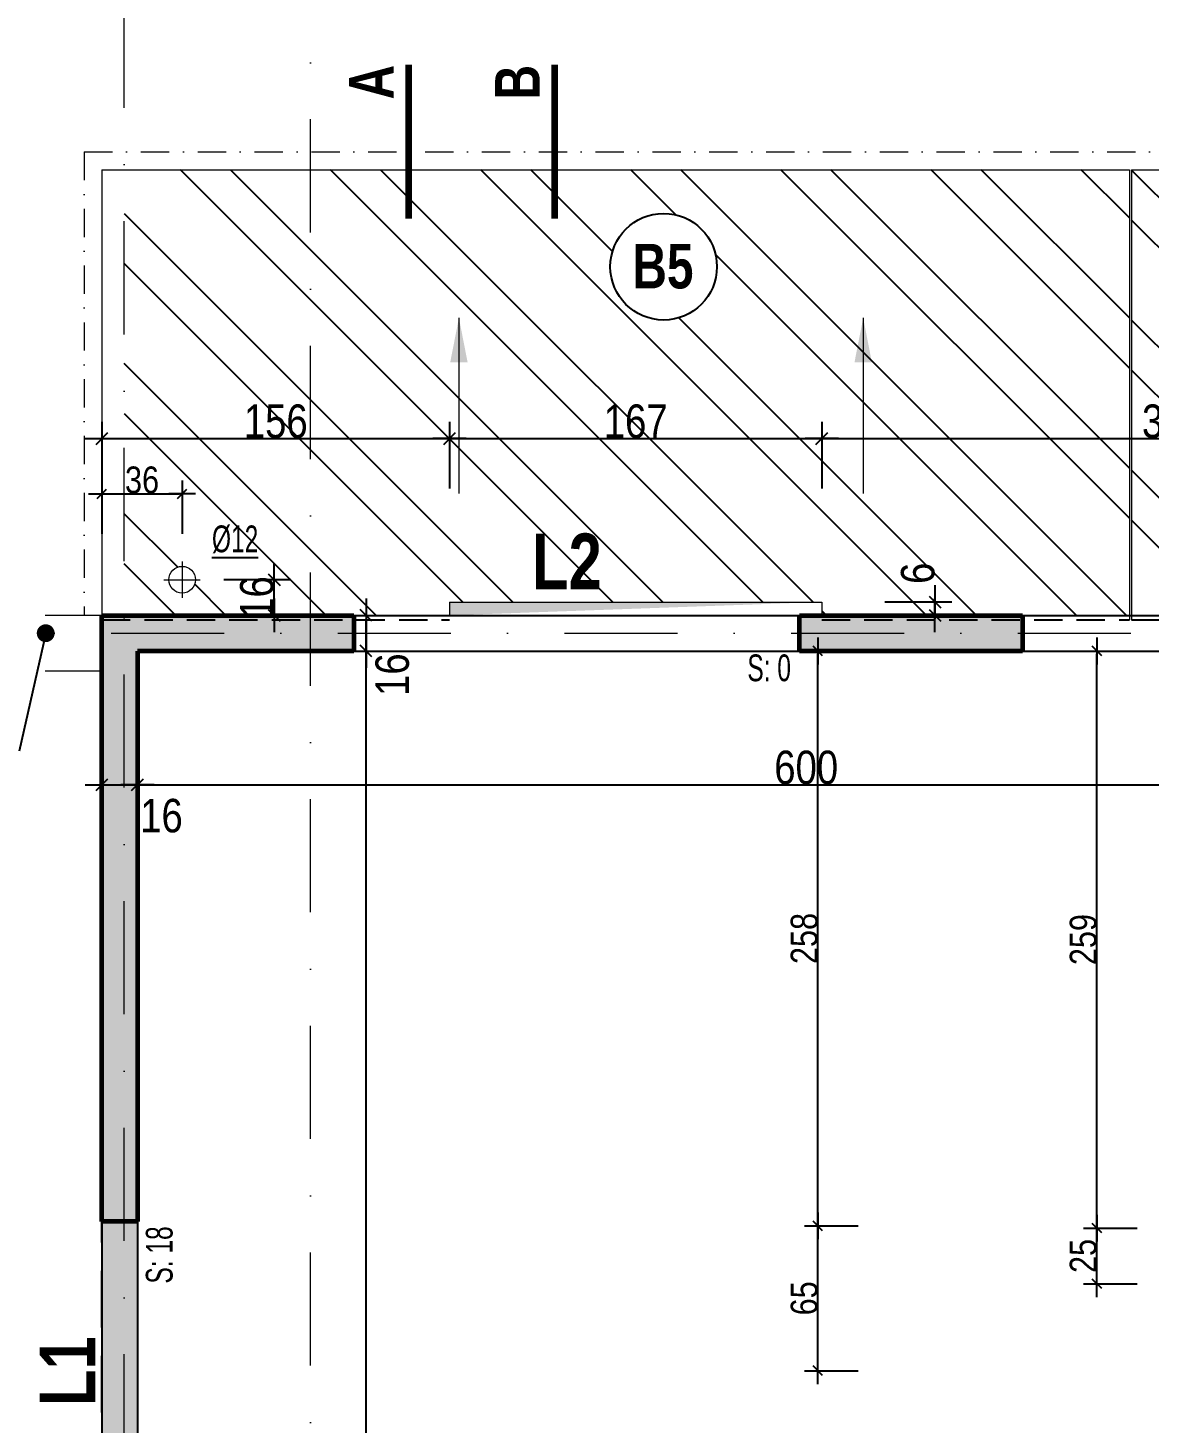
# Model space of a CAD drawing. Header units: millimetres. Extents: x 0 to 26881, y -27198 to -22998.
# Drawn here: x 19891 to 20394, y -24159 to -23533 of the extents above; entities that cross this region are included whole.
import ezdxf
from ezdxf.enums import TextEntityAlignment as Align

# ---------------------------------------------------------------- set-up
doc = ezdxf.new("R2010")
doc.units = ezdxf.units.MM
doc.linetypes.add('CACHEX2', pattern=[19.05, 12.7, -6.35])
doc.linetypes.add('TIRETPTX2', pattern=[50.8, 25.4, -12.7, 0, -12.7])
for name, color, linetype in [('01_cote_gen', 4, 'Continuous'), ('01_linteaux', 2, 'Continuous'), ('01_murs_sup', 2, 'CACHEX2'), ('01_poch_murs', 253, 'Continuous'), ('01_resv', 32, 'Continuous'), ('01_texte', 230, 'Continuous'), ('AA_COTES', 2, 'Continuous')]:
    doc.layers.add(name, color=color, linetype=linetype)
doc.layers.add('01_murs_coup', color=5, linetype='Continuous', lineweight=60)
doc.layers.add('01_tram_axes', color=2, linetype='TIRETPTX2', lineweight=9)
doc.styles.add('ARIAL NA', font='ARIALN.TTF')
doc.styles.add('impact', font='impact.ttf')
doc.styles.add('STYLE2', font='ARIALN.TTF')
doc.dimstyles.new('JB50', dxfattribs={"dimscale": 0.1, "dimtxt": 150, "dimasz": 15, "dimexe": 0.1, "dimexo": 0.1, "dimgap": 0.09, "dimtad": 1, "dimdec": 1, "dimdsep": 46, "dimtxsty": 'STYLE2', "dimblk1": 'BOND_G', "dimblk2": 'BOND_D', "dimsah": 1, "dimcen": 1.5, "dimdle": 0.01, "dimse1": 1, "dimse2": 1, "dimclrd": 4, "dimclre": 2, "dimclrt": 6, "dimazin": 2, "dimtfac": 2.333333, "dimtdec": 1, "dimtix": 1, "dimtmove": 2, "dimatfit": 3, "dimldrblk": 'BOND_G', "dimfxl": 1, "dimtolj": 1, "dimtzin": 0, "dimarcsym": 0})
doc.dimstyles.new('JB50res', dxfattribs={"dimscale": 0.1, "dimtxt": 120, "dimasz": 12, "dimexe": 0.1, "dimexo": 0.1, "dimgap": 0.09, "dimtad": 1, "dimdec": 1, "dimdsep": 46, "dimtxsty": 'STYLE2', "dimblk1": 'BOND_G', "dimblk2": 'BOND_D', "dimsah": 1, "dimcen": 1.5, "dimdle": 0.01, "dimse1": 1, "dimse2": 1, "dimclrd": 4, "dimclre": 2, "dimclrt": 6, "dimazin": 2, "dimtfac": 2.333333, "dimtdec": 1, "dimtix": 1, "dimtmove": 2, "dimatfit": 3, "dimldrblk": 'BOND_G', "dimfxl": 1, "dimtolj": 1, "dimtzin": 0, "dimarcsym": 0})

# ---------------------------------------------------------------- blocks, each defined once
blk = doc.blocks.new('BOND_G')
at = {"layer": 'AA_COTES', "color": 0}
for p, q in [((0, -5), (0, 15)), ((5, 0), (-5, 0)), ((1.77, 1.77), (-1.77, -1.77))]:
    blk.add_line(p, q, dxfattribs=at)
blk = doc.blocks.new('BOND_D')
at = {"layer": 'AA_COTES', "color": 0}
for p, q in [((0, 5), (0, -15)), ((5, 0), (-5, 0)), ((-1.77, -1.77), (1.77, 1.77))]:
    blk.add_line(p, q, dxfattribs=at)
blk = doc.blocks.new('*D2563')
at = {"layer": '01_cote_gen', "color": 4, "lineweight": -2, "transparency": 16777216}
blk.add_line((19925.42, -23741.83), (19959.02, -23741.83), dxfattribs=at)
at = {"layer": 'Defpoints', "color": 0, "transparency": 16777216}
for p in [(19960.22, -23741.83), (19924.22, -23752.05), (19960.22, -23772.26)]:
    blk.add_point(p, dxfattribs=at)
at = {"layer": '01_cote_gen', "color": 4, "lineweight": -2, "transparency": 16777216, "xscale": 1.2, "yscale": 1.2, "zscale": 1.2, "rotation": 180}
blk.add_blockref('BOND_G', (19924.22, -23741.83), dxfattribs=at)
at = {"layer": '01_cote_gen', "color": 4, "lineweight": -2, "transparency": 16777216, "xscale": 1.2, "yscale": 1.2, "zscale": 1.2}
blk.add_blockref('BOND_D', (19960.22, -23741.83), dxfattribs=at)
at = {"layer": '01_cote_gen', "color": 6, "lineweight": 0, "transparency": 16777216, "insert": (19942.22, -23735.69), "char_height": 12, "attachment_point": 5, "style": 'STYLE2'}
blk.add_mtext('\\A1;36', dxfattribs=at)
blk = doc.blocks.new('*D2595')
at = {"layer": '01_cote_gen', "color": 4, "lineweight": -2, "ltscale": 2, "transparency": 16777216}
blk.add_line((19925.72, -23474.29), (20035.72, -23474.29), dxfattribs=at)
at = {"layer": 'Defpoints', "color": 0, "ltscale": 2, "transparency": 16777216}
for p in [(20037.22, -23474.29), (19924.22, -23826.5), (20037.22, -23834.5)]:
    blk.add_point(p, dxfattribs=at)
at = {"layer": '01_cote_gen', "color": 4, "lineweight": -2, "ltscale": 2, "transparency": 16777216, "xscale": 1.5, "yscale": 1.5, "zscale": 1.5, "rotation": 180}
blk.add_blockref('BOND_G', (19924.22, -23474.29), dxfattribs=at)
at = {"layer": '01_cote_gen', "color": 4, "lineweight": -2, "ltscale": 2, "transparency": 16777216, "xscale": 1.5, "yscale": 1.5, "zscale": 1.5}
blk.add_blockref('BOND_D', (20037.22, -23474.29), dxfattribs=at)
at = {"layer": '01_cote_gen', "color": 6, "lineweight": 0, "ltscale": 2, "transparency": 16777216, "insert": (19980.72, -23466.62), "char_height": 15, "attachment_point": 5, "style": 'STYLE2'}
blk.add_mtext('\\A1;113', dxfattribs=at)
blk = doc.blocks.new('*D2597')
at = {"layer": '01_cote_gen', "color": 4, "lineweight": -2, "ltscale": 2, "transparency": 16777216}
blk.add_line((20038.72, -23474.29), (20235.72, -23474.29), dxfattribs=at)
at = {"layer": 'Defpoints', "color": 0, "ltscale": 2, "transparency": 16777216}
for p in [(20237.22, -23474.29), (20037.22, -23834.5), (20237.22, -23834.5)]:
    blk.add_point(p, dxfattribs=at)
at = {"layer": '01_cote_gen', "color": 4, "lineweight": -2, "ltscale": 2, "transparency": 16777216, "xscale": 1.5, "yscale": 1.5, "zscale": 1.5, "rotation": 180}
blk.add_blockref('BOND_G', (20037.22, -23474.29), dxfattribs=at)
at = {"layer": '01_cote_gen', "color": 4, "lineweight": -2, "ltscale": 2, "transparency": 16777216, "xscale": 1.5, "yscale": 1.5, "zscale": 1.5}
blk.add_blockref('BOND_D', (20237.22, -23474.29), dxfattribs=at)
at = {"layer": '01_cote_gen', "color": 6, "lineweight": 0, "ltscale": 2, "transparency": 16777216, "insert": (20137.22, -23466.62), "char_height": 15, "attachment_point": 5, "style": 'STYLE2'}
blk.add_mtext('\\A1;200', dxfattribs=at)
blk = doc.blocks.new('*D2598')
at = {"layer": '01_cote_gen', "color": 4, "lineweight": -2, "ltscale": 2, "transparency": 16777216}
blk.add_line((20238.72, -23474.29), (20335.72, -23474.29), dxfattribs=at)
at = {"layer": 'Defpoints', "color": 0, "ltscale": 2, "transparency": 16777216}
for p in [(20337.22, -23474.29), (20237.22, -23834.5), (20337.22, -23834.5)]:
    blk.add_point(p, dxfattribs=at)
at = {"layer": '01_cote_gen', "color": 4, "lineweight": -2, "ltscale": 2, "transparency": 16777216, "xscale": 1.5, "yscale": 1.5, "zscale": 1.5, "rotation": 180}
blk.add_blockref('BOND_G', (20237.22, -23474.29), dxfattribs=at)
at = {"layer": '01_cote_gen', "color": 4, "lineweight": -2, "ltscale": 2, "transparency": 16777216, "xscale": 1.5, "yscale": 1.5, "zscale": 1.5}
blk.add_blockref('BOND_D', (20337.22, -23474.29), dxfattribs=at)
at = {"layer": '01_cote_gen', "color": 6, "lineweight": 0, "ltscale": 2, "transparency": 16777216, "insert": (20287.22, -23466.62), "char_height": 15, "attachment_point": 5, "style": 'STYLE2'}
blk.add_mtext('\\A1;100', dxfattribs=at)
blk = doc.blocks.new('*D2599')
at = {"layer": '01_cote_gen', "color": 4, "lineweight": -2, "ltscale": 2, "transparency": 16777216}
blk.add_line((20338.72, -23474.29), (20435.72, -23474.29), dxfattribs=at)
at = {"layer": 'Defpoints', "color": 0, "ltscale": 2, "transparency": 16777216}
for p in [(20437.22, -23474.29), (20337.22, -23834.5), (20437.22, -23834.5)]:
    blk.add_point(p, dxfattribs=at)
at = {"layer": '01_cote_gen', "color": 4, "lineweight": -2, "ltscale": 2, "transparency": 16777216, "xscale": 1.5, "yscale": 1.5, "zscale": 1.5, "rotation": 180}
blk.add_blockref('BOND_G', (20337.22, -23474.29), dxfattribs=at)
at = {"layer": '01_cote_gen', "color": 4, "lineweight": -2, "ltscale": 2, "transparency": 16777216, "xscale": 1.5, "yscale": 1.5, "zscale": 1.5}
blk.add_blockref('BOND_D', (20437.22, -23474.29), dxfattribs=at)
at = {"layer": '01_cote_gen', "color": 6, "lineweight": 0, "ltscale": 2, "transparency": 16777216, "insert": (20387.22, -23466.62), "char_height": 15, "attachment_point": 5, "style": 'STYLE2'}
blk.add_mtext('\\A1;100', dxfattribs=at)
blk = doc.blocks.new('*D2674')
at = {"layer": '01_cote_gen', "color": 4, "lineweight": -2, "ltscale": 0.1, "transparency": 16777216}
blk.add_line((20298.01, -23791.91), (20298.01, -23794.91), dxfattribs=at)
at = {"layer": 'Defpoints', "color": 0, "ltscale": 0.1, "transparency": 16777216}
for p in [(20247.22, -23790.41), (20254, -23796.41), (20298.01, -23796.41)]:
    blk.add_point(p, dxfattribs=at)
at = {"layer": '01_cote_gen', "color": 4, "lineweight": -2, "ltscale": 0.1, "transparency": 16777216, "xscale": 1.5, "yscale": 1.5, "zscale": 1.5}
for name, p, rotation in [('BOND_G', (20298.01, -23790.41), 90), ('BOND_D', (20298.01, -23796.41), 270)]:
    blk.add_blockref(name, p, dxfattribs=dict(at, rotation=rotation))
at = {"layer": '01_cote_gen', "color": 6, "ltscale": 0.1, "transparency": 16777216, "insert": (20290.35, -23777.53), "char_height": 15, "attachment_point": 5, "rotation": 90, "style": 'STYLE2'}
blk.add_mtext('\\A1;6', dxfattribs=at)
blk = doc.blocks.new('*D3386')
at = {"layer": '01_cote_gen', "color": 4, "lineweight": -2, "ltscale": 0.1, "transparency": 16777216}
blk.add_line((19925.72, -23717.04), (20078.72, -23717.04), dxfattribs=at)
at = {"layer": 'Defpoints', "color": 0, "ltscale": 0.1, "transparency": 16777216}
for p in [(20080.22, -23717.04), (19924.22, -23728.63), (20080.22, -23790.41)]:
    blk.add_point(p, dxfattribs=at)
at = {"layer": '01_cote_gen', "color": 4, "lineweight": -2, "ltscale": 0.1, "transparency": 16777216, "xscale": 1.5, "yscale": 1.5, "zscale": 1.5, "rotation": 180}
blk.add_blockref('BOND_G', (19924.22, -23717.04), dxfattribs=at)
at = {"layer": '01_cote_gen', "color": 4, "lineweight": -2, "ltscale": 0.1, "transparency": 16777216, "xscale": 1.5, "yscale": 1.5, "zscale": 1.5}
blk.add_blockref('BOND_D', (20080.22, -23717.04), dxfattribs=at)
at = {"layer": '01_cote_gen', "color": 6, "ltscale": 0.1, "transparency": 16777216, "insert": (20002.22, -23709.37), "char_height": 15, "attachment_point": 5, "style": 'STYLE2'}
blk.add_mtext('\\A1;156', dxfattribs=at)
blk = doc.blocks.new('*D3387')
at = {"layer": '01_cote_gen', "color": 4, "lineweight": -2, "ltscale": 0.1, "transparency": 16777216}
blk.add_line((20081.72, -23717.04), (20245.72, -23717.04), dxfattribs=at)
at = {"layer": 'Defpoints', "color": 0, "ltscale": 0.1, "transparency": 16777216}
for p in [(20247.22, -23717.04), (20080.22, -23790.41), (20247.22, -23790.41)]:
    blk.add_point(p, dxfattribs=at)
at = {"layer": '01_cote_gen', "color": 4, "lineweight": -2, "ltscale": 0.1, "transparency": 16777216, "xscale": 1.5, "yscale": 1.5, "zscale": 1.5, "rotation": 180}
blk.add_blockref('BOND_G', (20080.22, -23717.04), dxfattribs=at)
at = {"layer": '01_cote_gen', "color": 4, "lineweight": -2, "ltscale": 0.1, "transparency": 16777216, "xscale": 1.5, "yscale": 1.5, "zscale": 1.5}
blk.add_blockref('BOND_D', (20247.22, -23717.04), dxfattribs=at)
at = {"layer": '01_cote_gen', "color": 6, "ltscale": 0.1, "transparency": 16777216, "insert": (20163.72, -23709.37), "char_height": 15, "attachment_point": 5, "style": 'STYLE2'}
blk.add_mtext('\\A1;167', dxfattribs=at)
blk = doc.blocks.new('*D3388')
at = {"layer": '01_cote_gen', "color": 4, "lineweight": -2, "ltscale": 0.1, "transparency": 16777216}
blk.add_line((20248.72, -23717.04), (20561.72, -23717.04), dxfattribs=at)
at = {"layer": 'Defpoints', "color": 0, "ltscale": 0.1, "transparency": 16777216}
for p in [(20563.22, -23717.04), (20247.22, -23790.41), (20563.22, -23790.41)]:
    blk.add_point(p, dxfattribs=at)
at = {"layer": '01_cote_gen', "color": 4, "lineweight": -2, "ltscale": 0.1, "transparency": 16777216, "xscale": 1.5, "yscale": 1.5, "zscale": 1.5, "rotation": 180}
blk.add_blockref('BOND_G', (20247.22, -23717.04), dxfattribs=at)
at = {"layer": '01_cote_gen', "color": 4, "lineweight": -2, "ltscale": 0.1, "transparency": 16777216, "xscale": 1.5, "yscale": 1.5, "zscale": 1.5}
blk.add_blockref('BOND_D', (20563.22, -23717.04), dxfattribs=at)
at = {"layer": '01_cote_gen', "color": 6, "ltscale": 0.1, "transparency": 16777216, "insert": (20405.22, -23709.37), "char_height": 15, "attachment_point": 5, "style": 'STYLE2'}
blk.add_mtext('\\A1;316', dxfattribs=at)
blk = doc.blocks.new('*D3404')
at = {"layer": '01_cote_gen', "color": 4, "lineweight": -2, "ltscale": 0.1, "transparency": 16777216}
blk.add_line((19925.72, -23872.41), (19938.72, -23872.41), dxfattribs=at)
at = {"layer": 'Defpoints', "color": 0, "ltscale": 0.1, "transparency": 16777216}
for p in [(19924.22, -23874.97), (19940.22, -23872.41), (19940.22, -23874.97)]:
    blk.add_point(p, dxfattribs=at)
at = {"layer": '01_cote_gen', "color": 4, "lineweight": -2, "ltscale": 0.1, "transparency": 16777216, "xscale": 1.5, "yscale": 1.5, "zscale": 1.5, "rotation": 180}
blk.add_blockref('BOND_G', (19924.22, -23872.41), dxfattribs=at)
at = {"layer": '01_cote_gen', "color": 4, "lineweight": -2, "ltscale": 0.1, "transparency": 16777216, "xscale": 1.5, "yscale": 1.5, "zscale": 1.5}
blk.add_blockref('BOND_D', (19940.22, -23872.41), dxfattribs=at)
at = {"layer": '01_cote_gen', "color": 6, "ltscale": 0.1, "transparency": 16777216, "insert": (19950.94, -23886.39), "char_height": 15, "attachment_point": 5, "style": 'STYLE2'}
blk.add_mtext('\\A1;16', dxfattribs=at)
blk = doc.blocks.new('*D3405')
at = {"layer": '01_cote_gen', "color": 4, "lineweight": -2, "ltscale": 0.1, "transparency": 16777216}
blk.add_line((19941.72, -23872.41), (20538.72, -23872.41), dxfattribs=at)
at = {"layer": 'Defpoints', "color": 0, "ltscale": 0.1, "transparency": 16777216}
for p in [(19940.22, -23874.97), (20540.22, -23872.41), (20540.22, -23895.43)]:
    blk.add_point(p, dxfattribs=at)
at = {"layer": '01_cote_gen', "color": 4, "lineweight": -2, "ltscale": 0.1, "transparency": 16777216, "xscale": 1.5, "yscale": 1.5, "zscale": 1.5, "rotation": 180}
blk.add_blockref('BOND_G', (19940.22, -23872.41), dxfattribs=at)
at = {"layer": '01_cote_gen', "color": 4, "lineweight": -2, "ltscale": 0.1, "transparency": 16777216, "xscale": 1.5, "yscale": 1.5, "zscale": 1.5}
blk.add_blockref('BOND_D', (20540.22, -23872.41), dxfattribs=at)
at = {"layer": '01_cote_gen', "color": 6, "ltscale": 0.1, "transparency": 16777216, "insert": (20240.22, -23864.74), "char_height": 15, "attachment_point": 5, "style": 'STYLE2'}
blk.add_mtext('\\A1;600', dxfattribs=at)
blk = doc.blocks.new('*D3481')
at = {"layer": '01_cote_gen', "color": 4, "lineweight": -2, "ltscale": 0.1, "transparency": 16777216}
blk.add_line((20042.73, -24621.91), (20042.73, -23813.91), dxfattribs=at)
at = {"layer": 'Defpoints', "color": 0, "ltscale": 0.1, "transparency": 16777216}
for p in [(20042.73, -23812.41), (20113.51, -23812.41), (20113.51, -24623.41)]:
    blk.add_point(p, dxfattribs=at)
at = {"layer": '01_cote_gen', "color": 4, "lineweight": -2, "ltscale": 0.1, "transparency": 16777216, "xscale": 1.5, "yscale": 1.5, "zscale": 1.5}
for name, p, rotation in [('BOND_D', (20042.73, -23812.41), 90), ('BOND_G', (20042.73, -24623.41), 270)]:
    blk.add_blockref(name, p, dxfattribs=dict(at, rotation=rotation))
at = {"layer": '01_cote_gen', "color": 6, "ltscale": 0.1, "transparency": 16777216, "insert": (20035.06, -24217.91), "char_height": 15, "attachment_point": 5, "rotation": 90, "style": 'STYLE2'}
blk.add_mtext('\\A1;811', dxfattribs=at)
blk = doc.blocks.new('*D3482')
at = {"layer": '01_cote_gen', "color": 4, "lineweight": -2, "ltscale": 0.1, "transparency": 16777216}
for p, q in [((20001.48, -23778.91), (20001.48, -23777.41)), ((20001.48, -23796.41), (20001.48, -23780.41)), ((20001.48, -23797.91), (20001.48, -23799.41))]:
    blk.add_line(p, q, dxfattribs=at)
at = {"layer": 'Defpoints', "color": 0, "ltscale": 0.1, "transparency": 16777216}
for p in [(19968.37, -23780.41), (20001.48, -23780.41), (19994.35, -23796.41)]:
    blk.add_point(p, dxfattribs=at)
at = {"layer": '01_cote_gen', "color": 4, "lineweight": -2, "ltscale": 0.1, "transparency": 16777216, "xscale": 1.5, "yscale": 1.5, "zscale": 1.5}
for name, p, rotation in [('BOND_D', (20001.48, -23780.41), 270), ('BOND_G', (20001.48, -23796.41), 90)]:
    blk.add_blockref(name, p, dxfattribs=dict(at, rotation=rotation))
at = {"layer": '01_cote_gen', "color": 6, "ltscale": 0.1, "transparency": 16777216, "insert": (19993.81, -23788.41), "char_height": 15, "attachment_point": 5, "rotation": 90, "style": 'STYLE2'}
blk.add_mtext('\\A1;16', dxfattribs=at)
blk = doc.blocks.new('*D3483')
at = {"layer": '01_cote_gen', "color": 4, "lineweight": -2, "ltscale": 0.1, "transparency": 16777216}
blk.add_line((20042.73, -23810.91), (20042.73, -23797.91), dxfattribs=at)
at = {"layer": 'Defpoints', "color": 0, "ltscale": 0.1, "transparency": 16777216}
for p in [(20042.73, -23796.41), (20049.7, -23796.41), (20048.08, -23812.41)]:
    blk.add_point(p, dxfattribs=at)
at = {"layer": '01_cote_gen', "color": 4, "lineweight": -2, "ltscale": 0.1, "transparency": 16777216, "xscale": 1.5, "yscale": 1.5, "zscale": 1.5}
for name, p, rotation in [('BOND_D', (20042.73, -23796.41), 90), ('BOND_G', (20042.73, -23812.41), 270)]:
    blk.add_blockref(name, p, dxfattribs=dict(at, rotation=rotation))
at = {"layer": '01_cote_gen', "color": 6, "ltscale": 0.1, "transparency": 16777216, "insert": (20054.55, -23823.02), "char_height": 15, "attachment_point": 5, "rotation": 90, "style": 'STYLE2'}
blk.add_mtext('\\A1;16', dxfattribs=at)
blk = doc.blocks.new('*D3832')
at = {"layer": '01_cote_gen', "color": 4, "lineweight": -2, "ltscale": 0.1, "transparency": 16777216}
blk.add_line((20245.48, -24134.2), (20245.48, -24071.64), dxfattribs=at)
at = {"layer": 'Defpoints', "color": 0, "ltscale": 0.1, "transparency": 16777216}
for p in [(20245.48, -24070.44), (20391.17, -24070.44), (20382.62, -24135.4)]:
    blk.add_point(p, dxfattribs=at)
at = {"layer": '01_cote_gen', "color": 4, "lineweight": -2, "ltscale": 0.1, "transparency": 16777216, "xscale": 1.2, "yscale": 1.2, "zscale": 1.2}
for name, p, rotation in [('BOND_D', (20245.48, -24070.44), 90), ('BOND_G', (20245.48, -24135.4), 270)]:
    blk.add_blockref(name, p, dxfattribs=dict(at, rotation=rotation))
at = {"layer": '01_cote_gen', "color": 6, "ltscale": 0.1, "transparency": 16777216, "insert": (20239.35, -24102.92), "char_height": 12, "attachment_point": 5, "rotation": 90, "style": 'STYLE2'}
blk.add_mtext('\\A1;65', dxfattribs=at)
blk = doc.blocks.new('*D3833')
at = {"layer": '01_cote_gen', "color": 4, "lineweight": -2, "ltscale": 0.1, "transparency": 16777216}
blk.add_line((20245.48, -24069.24), (20245.48, -23813.61), dxfattribs=at)
at = {"layer": 'Defpoints', "color": 0, "ltscale": 0.1, "transparency": 16777216}
for p in [(20245.48, -23812.41), (20285.6, -23812.41), (20263.48, -24070.44)]:
    blk.add_point(p, dxfattribs=at)
at = {"layer": '01_cote_gen', "color": 4, "lineweight": -2, "ltscale": 0.1, "transparency": 16777216, "xscale": 1.2, "yscale": 1.2, "zscale": 1.2}
for name, p, rotation in [('BOND_D', (20245.48, -23812.41), 90), ('BOND_G', (20245.48, -24070.44), 270)]:
    blk.add_blockref(name, p, dxfattribs=dict(at, rotation=rotation))
at = {"layer": '01_cote_gen', "color": 6, "ltscale": 0.1, "transparency": 16777216, "insert": (20239.35, -23941.42), "char_height": 12, "attachment_point": 5, "rotation": 90, "style": 'STYLE2'}
blk.add_mtext('\\A1;258', dxfattribs=at)
blk = doc.blocks.new('*D3898')
at = {"layer": '01_resv', "color": 4, "lineweight": -2, "ltscale": 0.1, "transparency": 16777216}
blk.add_line((20370.68, -24095.2), (20370.68, -24072.6), dxfattribs=at)
at = {"layer": 'Defpoints', "color": 0, "ltscale": 0.1, "transparency": 16777216}
for p in [(20370.68, -24071.4), (20474.25, -24071.4), (22387.03, -24096.4)]:
    blk.add_point(p, dxfattribs=at)
at = {"layer": '01_resv', "color": 4, "lineweight": -2, "ltscale": 0.1, "transparency": 16777216, "xscale": 1.2, "yscale": 1.2, "zscale": 1.2}
for name, p, rotation in [('BOND_D', (20370.68, -24071.4), 90), ('BOND_G', (20370.68, -24096.4), 270)]:
    blk.add_blockref(name, p, dxfattribs=dict(at, rotation=rotation))
at = {"layer": '01_resv', "color": 6, "ltscale": 0.1, "transparency": 16777216, "insert": (20364.55, -24083.9), "char_height": 12, "attachment_point": 5, "rotation": 90, "style": 'STYLE2'}
blk.add_mtext('\\A1;25', dxfattribs=at)
blk = doc.blocks.new('*D3899')
at = {"layer": '01_resv', "color": 4, "lineweight": -2, "ltscale": 0.1, "transparency": 16777216}
blk.add_line((20370.68, -24070.2), (20370.68, -23813.61), dxfattribs=at)
at = {"layer": 'Defpoints', "color": 0, "ltscale": 0.1, "transparency": 16777216}
for p in [(20370.68, -23812.41), (20387.22, -23812.41), (20383.87, -24071.4)]:
    blk.add_point(p, dxfattribs=at)
at = {"layer": '01_resv', "color": 4, "lineweight": -2, "ltscale": 0.1, "transparency": 16777216, "xscale": 1.2, "yscale": 1.2, "zscale": 1.2}
for name, p, rotation in [('BOND_D', (20370.68, -23812.41), 90), ('BOND_G', (20370.68, -24071.4), 270)]:
    blk.add_blockref(name, p, dxfattribs=dict(at, rotation=rotation))
at = {"layer": '01_resv', "color": 6, "ltscale": 0.1, "transparency": 16777216, "insert": (20364.55, -23941.91), "char_height": 12, "attachment_point": 5, "rotation": 90, "style": 'STYLE2'}
blk.add_mtext('\\A1;259', dxfattribs=at)

msp = doc.modelspace()

# ---------------------------------------------------------------- hatches: boundary and pattern name
at = {"layer": '01_murs_sup', "ltscale": 0.1}
h = msp.add_hatch(dxfattribs=at)
h.set_pattern_fill('DASH', color=256, scale=2.5, angle=135)
h.set_pattern_definition([(135, (-8664.7416, 5453.817), (-11.2253202, 9e-16), [7.9375, -7.9375])])
h.paths.add_polyline_path([(20037.22, -23796.41), (19924.22, -23796.41), (19924.22, -24268.41), (19940.22, -24268.41), (19940.22, -23812.41), (20037.22, -23812.41)])
h.paths.add_polyline_path([(20337.22, -23796.41), (20237.22, -23796.41), (20237.22, -23812.41), (20337.22, -23812.41)])
h.paths.add_polyline_path([(20637.22, -23796.41), (20558.22, -23796.41), (20558.22, -23596.41), (20540.22, -23596.41), (20540.22, -23796.41), (20437.22, -23796.41), (20437.22, -23812.41), (20540.22, -23812.41), (20540.22, -24457.42), (20558.22, -24457.42), (20558.22, -24423.42), (20931.22, -24423.42), (20931.22, -24405.39), (20558.22, -24405.42), (20558.22, -23812.41), (20637.22, -23812.41)])
h.paths.add_polyline_path([(21037.22, -23796.41), (20837.22, -23796.41), (20837.22, -23812.41), (21037.22, -23812.41)])
h.paths.add_polyline_path([(21308.22, -23596.41), (21292.22, -23596.41), (21292.22, -23796.41), (21137.22, -23796.41), (21137.22, -23812.41), (21292.22, -23812.41), (21292.22, -24405.41), (21033.22, -24405.41), (21033.22, -24423.41), (21308.22, -24423.4)])
h.paths.add_polyline_path([(21536.22, -23796.41), (21310.22, -23796.41), (21310.22, -24423.41), (21575.22, -24423.41), (21575.22, -24405.41), (21326.22, -24405.41), (21326.22, -23812.41), (21536.22, -23812.41)])
h.paths.add_polyline_path([(21794.22, -23796.41), (21636.22, -23796.41), (21636.22, -23812.41), (21794.22, -23812.41)])
h.paths.add_polyline_path([(22112.22, -23796.41), (21894.22, -23796.41), (21894.22, -23812.41), (22112.22, -23812.41)])
h.paths.add_polyline_path([(22349.22, -23796.41), (22212.22, -23796.41), (22212.22, -23812.41), (22333.22, -23812.41), (22333.22, -23863.41), (22349.22, -23863.41)])
h.paths.add_polyline_path([(22349.22, -24063.41), (22333.22, -24063.41), (22333.22, -24212.41), (22349.22, -24212.41)])
h.paths.add_polyline_path([(22349.22, -24312.41), (22333.22, -24312.41), (22333.22, -24481.41), (21907.22, -24481.41), (21907.22, -24416.41), (21887.22, -24416.41), (21887.22, -24481.41), (21721.22, -24481.41), (21721.22, -24405.41), (21677.22, -24405.41), (21677.22, -24423.41), (21703.22, -24423.41), (21703.22, -24553.41), (21677.22, -24553.41), (21677.22, -24571.41), (21721.22, -24571.41), (21721.22, -24499.41), (21887.22, -24499.41), (21887.22, -24564.41), (21907.22, -24564.41), (21907.22, -24499.41), (22333.22, -24499.41), (22333.22, -24667.41), (22349.22, -24667.41)])
h.paths.add_polyline_path([(22349.22, -24767.41), (22333.22, -24767.41), (22333.22, -24863.41), (22349.22, -24863.41)])
h.paths.add_polyline_path([(21575.22, -24553.41), (21310.22, -24553.41), (21310.22, -25180.41), (21571.22, -25180.41), (21571.22, -25164.41), (21326.22, -25164.41), (21326.22, -24571.41), (21575.22, -24571.41)])
h.paths.add_polyline_path([(21308.22, -24568.4), (21069.22, -24568.4), (21069.22, -24586.4), (21292.22, -24586.4), (21292.22, -24926.4), (20952.22, -24926.4), (20952.22, -24586.4), (20967.22, -24586.4), (20967.22, -24568.4), (20869.22, -24568.4), (20869.22, -24586.4), (20932.22, -24586.4), (20932.22, -24749.4), (20707.22, -24749.4), (20707.22, -24586.4), (20767.22, -24586.4), (20767.22, -24568.4), (20687.22, -24568.4), (20687.22, -24989.39), (20913.18, -24989.39), (20913.18, -25154.39), (20688.22, -25154.39), (20688.22, -25338.39), (20706.22, -25338.39), (20706.22, -25174.39), (20933.18, -25174.39), (20933.18, -24946.4), (21292.22, -24946.4), (21292.22, -25219.41), (21308.22, -25219.41)])
h.paths.add_polyline_path([(20932.22, -24769.4), (20932.22, -24859.4), (20707.22, -24859.4), (20707.22, -24769.4)], flags=16)
h.paths.add_polyline_path([(20932.22, -24879.4), (20932.22, -24926.4), (20913.18, -24926.4), (20913.18, -24969.39), (20707.22, -24969.39), (20707.22, -24879.4)], flags=16)
h.paths.add_polyline_path([(20558.22, -24559.42), (20540.22, -24559.42), (20540.22, -24623.41), (19940.22, -24623.41), (19940.22, -24368.41), (19924.22, -24368.41), (19924.22, -24768.41), (19940.22, -24768.41), (19940.22, -24641.41), (20540.22, -24641.41), (20540.22, -25047.41), (20558.22, -25047.41)])
at = {"layer": '01_poch_murs', "ltscale": 0.1}
h = msp.add_hatch(color=256, dxfattribs=at)
h.dxf.hatch_style = 1
h.paths.add_polyline_path([(20540.22, -23796.41), (20437.22, -23796.41), (20437.22, -23812.41), (20540.22, -23812.41)])
h.paths.add_polyline_path([(20337.22, -23796.41), (20237.22, -23796.41), (20237.22, -23812.41), (20337.22, -23812.41)])
h.paths.add_polyline_path([(20037.22, -23796.41), (19924.22, -23796.41), (19924.22, -24068.41), (19940.22, -24068.41), (19940.22, -23812.41), (20037.22, -23812.41)])
h.paths.add_polyline_path([(20637.22, -23796.41), (20558.22, -23796.41), (20558.22, -23812.41), (20637.22, -23812.41)])
h.paths.add_polyline_path([(21037.22, -23796.41), (20837.22, -23796.41), (20837.22, -23812.41), (21037.22, -23812.41)])
h.paths.add_polyline_path([(21292.22, -23796.41), (21137.22, -23796.41), (21137.22, -23812.41), (21292.22, -23812.41)])
h.paths.add_polyline_path([(21536.22, -23796.41), (21310.22, -23796.41), (21310.22, -24423.41), (21577.22, -24423.41), (21577.22, -24405.41), (21368.2, -24405.41), (21368.2, -24405.45), (21326.22, -24405.45), (21326.22, -24314.48), (21326.22, -24314.38), (21326.22, -24314.38), (21326.22, -23812.41), (21536.22, -23812.41)])
h.paths.add_polyline_path([(21794.22, -23796.41), (21636.22, -23796.41), (21636.22, -23812.41), (21794.22, -23812.41)])
h.paths.add_polyline_path([(22112.22, -23796.41), (22062.22, -23796.41), (22062.22, -23596.41), (22044.22, -23596.41), (22044.22, -23796.41), (21994.22, -23796.41), (21994.22, -23812.41), (22044.22, -23812.41), (22044.22, -24096.41), (22062.22, -24096.41), (22062.22, -23812.41), (22112.22, -23812.41)])
h = msp.add_hatch(dxfattribs=at)
h.set_pattern_fill('ANSI32', color=256, scale=5, angle=90)
h.paths.add_polyline_path([(20385.22, -23596.41), (20017.82, -23596.41), (20017.82, -23796.41), (20037.22, -23796.41), (20080.22, -23796.41), (20080.22, -23790.41), (20247.22, -23790.41), (20247.22, -23796.41), (20337.22, -23796.41), (20385.22, -23796.41)])
h.paths.add_polyline_path([(20152.31, -23639.94, -1), (20200.17, -23639.94, -1)], flags=16)
h.paths.add_polyline_path([(20017.82, -23596.41), (19934.22, -23596.41), (19934.22, -23796.41), (20017.82, -23796.41)])
h.paths.add_polyline_path([(19966.22, -23780.41, -1), (19954.22, -23780.41, -1)], flags=16)
h.paths.add_polyline_path([(20540.22, -23596.41), (20386.22, -23596.41), (20386.22, -23796.41), (20437.22, -23796.41), (20540.22, -23796.41)])
h.paths.add_polyline_path([(20697.22, -23596.41), (20558.22, -23596.41), (20558.22, -23796.41), (20563.22, -23796.41), (20563.22, -23790.41), (20697.22, -23790.41)])
h.paths.add_polyline_path([(20643.4, -23639.94, -1), (20691.26, -23639.94, -1)], flags=16)
h.paths.add_polyline_path([(20846.22, -23596.41), (20697.22, -23596.41), (20697.22, -23790.41), (20710.22, -23790.41), (20710.22, -23796.41), (20837.22, -23796.41), (20846.22, -23796.41)])
h.paths.add_polyline_path([(21292.22, -23596.41), (20847.22, -23596.41), (20847.22, -23796.41), (20981.22, -23796.41), (20981.22, -23790.41), (21152.22, -23790.41), (21152.22, -23796.41), (21292.22, -23796.41)])
h.paths.add_polyline_path([(21074.63, -23726.71, -1), (21012.67, -23726.71, -1)], flags=16)
h.paths.add_polyline_path([(21056.1, -23639.94, -1), (21103.96, -23639.94, -1)], flags=16)
h.paths.add_polyline_path([(21715.22, -23596.41), (21318.22, -23596.41), (21318.22, -23796.41), (21431.22, -23796.41), (21431.22, -23790.41), (21610.22, -23790.41), (21610.22, -23796.41), (21636.22, -23796.41), (21715.22, -23796.41)])
h.paths.add_polyline_path([(21352.22, -23780.41, -1), (21340.22, -23780.41, -1)], flags=16)
h.paths.add_polyline_path([(21533.92, -23640.49, -1), (21581.78, -23640.49, -1)], flags=16)
h.paths.add_polyline_path([(21914.22, -23660.49, -0.582232), (21878.02, -23639.94, -0.582232), (21914.22, -23619.4), (21914.22, -23596.41), (21716.22, -23596.41), (21716.22, -23796.41), (21794.22, -23796.41), (21821.22, -23796.41), (21821.22, -23790.41), (21914.22, -23790.41)])
h.paths.add_polyline_path([(22044.22, -23596.41), (21914.22, -23596.41), (21914.22, -23619.4, -0.264037), (21925.88, -23639.94, -0.264037), (21914.22, -23660.49), (21914.22, -23790.41), (22017.22, -23790.41), (22017.22, -23796.41), (22044.22, -23796.41)])
h.paths.add_polyline_path([(22122.22, -23596.41), (22062.22, -23596.41), (22062.22, -23796.41), (22112.22, -23796.41), (22122.22, -23796.41)])
h.paths.add_polyline_path([(22338.22, -23596.41), (22233.22, -23596.41), (22123.22, -23596.41), (22123.22, -23796.41), (22228.22, -23796.41), (22228.22, -23790.41), (22338.22, -23790.41)])
h.paths.add_polyline_path([(22274.1, -23639.94, -1), (22321.96, -23639.94, -1)], flags=16)
h.paths.add_polyline_path([(22315.22, -23780.41, -1), (22327.22, -23780.41, -1)], flags=16)
h.paths.add_polyline_path([(22520.22, -23596.41), (22338.22, -23596.41), (22338.22, -23790.41), (22423.22, -23790.41), (22423.22, -23796.41), (22520.22, -23796.41)])
h.paths.add_polyline_path([(20112.56, -23791.9), (20153.21, -23791.9), (20153.21, -23753.68), (20112.56, -23753.68)], flags=25)
h.paths.add_polyline_path([(20151.87, -23655.09), (20194.07, -23655.09), (20194.07, -23624.52), (20151.87, -23624.52)], flags=24)
h.paths.add_polyline_path([(19970.36, -23771.79), (19997.62, -23771.79), (19997.62, -23752.4), (19970.36, -23752.4)], flags=24)
h.paths.add_polyline_path([(20457.99, -23660.18), (20482.04, -23660.18), (20482.04, -23630.18), (20457.99, -23630.18)], flags=24)
h.paths.add_polyline_path([(20394.85, -23799.33), (20431.42, -23799.33), (20431.42, -23761.83), (20394.85, -23761.83)], flags=9)
h.paths.add_polyline_path([(20460.62, -23768.3), (20485.05, -23768.3), (20485.05, -23737.04), (20460.62, -23737.04)], flags=24)
h.paths.add_polyline_path([(20597.78, -23660.18), (20621.83, -23660.18), (20621.83, -23630.18), (20597.78, -23630.18)], flags=24)
h.paths.add_polyline_path([(20650.22, -23768.3), (20674.65, -23768.3), (20674.65, -23737.04), (20650.22, -23737.04)], flags=24)
h.paths.add_polyline_path([(20636.59, -23655.09), (20691.54, -23655.09), (20691.54, -23624.52), (20636.59, -23624.52)], flags=24)
h.paths.add_polyline_path([(20778.23, -23796.3), (20818.87, -23796.3), (20818.87, -23758.08), (20778.23, -23758.08)], flags=24)
h.paths.add_polyline_path([(21019.51, -23751.92), (21061.1, -23751.92), (21061.1, -23698.41), (21019.51, -23698.41)], flags=24)
h.paths.add_polyline_path([(21216.86, -23660.18), (21235.24, -23660.18), (21235.24, -23630.18), (21216.86, -23630.18)], flags=24)
h.paths.add_polyline_path([(21067.94, -23791.27), (21104.51, -23791.27), (21104.51, -23753.77), (21067.94, -23753.77)], flags=25)
h.paths.add_polyline_path([(21049.09, -23655.09), (21104.44, -23655.09), (21104.44, -23624.52), (21049.09, -23624.52)], flags=24)
h.paths.add_polyline_path([(21356.65, -23660.18), (21375.02, -23660.18), (21375.02, -23630.18), (21356.65, -23630.18)], flags=24)
h.paths.add_polyline_path([(21550.59, -23793.03), (21587.17, -23793.03), (21587.17, -23755.53), (21550.59, -23755.53)], flags=25)
h.paths.add_polyline_path([(21533.32, -23655.93), (21575.84, -23655.93), (21575.84, -23624.77), (21533.32, -23624.77)], flags=24)
h.paths.add_polyline_path([(21356.36, -23771.79), (21383.62, -23771.79), (21383.62, -23752.4), (21356.36, -23752.4)], flags=24)
h.paths.add_polyline_path([(21873.82, -23793.14), (21914.46, -23793.14), (21914.46, -23754.93), (21873.82, -23754.93)], flags=9)
h.paths.add_polyline_path([(22004.94, -23660.81), (22029.37, -23660.81), (22029.37, -23629.55), (22004.94, -23629.55)], flags=24)
h.paths.add_polyline_path([(22227.52, -23790.94), (22268.16, -23790.94), (22268.16, -23752.72), (22227.52, -23752.72)], flags=24)
h.paths.add_polyline_path([(22273.9, -23771.79), (22301.16, -23771.79), (22301.16, -23752.4), (22273.9, -23752.4)], flags=24)
h.paths.add_polyline_path([(22266.93, -23655.39), (22322.59, -23655.39), (22322.59, -23624.22), (22266.93, -23624.22)], flags=24)
h.paths.add_polyline_path([(22144.73, -23660.81), (22169.16, -23660.81), (22169.16, -23629.55), (22144.73, -23629.55)], flags=24)
h.paths.add_polyline_path([(22444.61, -23660.18), (22465.12, -23660.18), (22465.12, -23630.18), (22444.61, -23630.18)], flags=24)

# ---------------------------------------------------------------- linework, layer by layer
at = {"layer": '01_linteaux', "lineweight": 0}
for p, q in [((19924.22, -23596.41), (19924.22, -23796.41)), ((19924.22, -23596.41), (20385.22, -23596.41)), ((20385.22, -23596.41), (20385.22, -23798.41)), ((20386.22, -23596.41), (20386.22, -23798.41)), ((20386.22, -23596.41), (20540.22, -23596.41)), ((19960.22, -23772.26), (19960.22, -23788.57)), ((19952.07, -23780.41), (19968.37, -23780.41)), ((20080.22, -23790.41), (20080.22, -23796.41)), ((20080.22, -23790.41), (20247.22, -23790.41)), ((20247.22, -23790.41), (20247.22, -23796.41))]:
    msp.add_line(p, q, dxfattribs=at)
at = {"layer": '01_linteaux', "color": 230, "lineweight": 0}
for p, q in [((20084.4, -23662.92), (20084.4, -23741.77)), ((20265.79, -23662.92), (20265.79, -23741.77))]:
    msp.add_line(p, q, dxfattribs=at)
at = {"layer": '01_linteaux', "ltscale": 0.1}
for p, q in [((20037.22, -23796.41), (20237.22, -23796.41)), ((20337.22, -23796.41), (20437.22, -23796.41)), ((20037.22, -23812.41), (20237.22, -23812.41)), ((20337.22, -23812.41), (20437.22, -23812.41)), ((19924.22, -24068.41), (19924.22, -24168.41)), ((19940.22, -24068.41), (19940.22, -24168.41))]:
    msp.add_line(p, q, dxfattribs=at)
at = {"layer": '01_linteaux', "lineweight": 0}
msp.add_circle((19960.22, -23780.41), 6, dxfattribs=at)
at = {"layer": '01_linteaux', "color": 230, "lineweight": 0}
for points in [[(20084.4, -23662.92), (20080.5, -23682.82), (20084.4, -23682.82)], [(20084.4, -23662.92), (20088.3, -23682.82), (20084.4, -23682.82)], [(20265.79, -23662.92), (20261.89, -23682.82), (20265.79, -23682.82)], [(20265.79, -23662.92), (20269.69, -23682.82), (20265.79, -23682.82)]]:
    msp.add_solid(points, dxfattribs=at)
at = {"layer": '01_linteaux', "ltscale": 0.1}
msp.add_solid([(20080.22, -23796.41), (20080.22, -23790.41), (20247.22, -23790.41)], dxfattribs=at)
at = {"layer": '01_murs_coup'}
for p, q in [((19924.22, -24068.41), (19924.22, -23796.41)), ((19924.22, -23796.41), (20037.22, -23796.41)), ((20037.22, -23796.41), (20037.22, -23812.41)), ((20237.22, -23796.41), (20337.22, -23796.41)), ((20237.22, -23812.41), (20237.22, -23796.41)), ((20337.22, -23796.41), (20337.22, -23812.41)), ((20037.22, -23812.41), (19940.22, -23812.41)), ((19940.22, -23812.41), (19940.22, -24068.41)), ((20337.22, -23812.41), (20237.22, -23812.41)), ((19940.22, -24068.41), (19924.22, -24068.41))]:
    msp.add_line(p, q, dxfattribs=at)
at = {"layer": '01_murs_sup', "ltscale": 2}
for p, q in [((19924.22, -24268.41), (19924.22, -23796.41)), ((19924.22, -23796.41), (20037.22, -23796.41)), ((20037.22, -23796.41), (20037.22, -23812.41)), ((20237.22, -23796.41), (20337.22, -23796.41)), ((20237.22, -23812.41), (20237.22, -23796.41)), ((20337.22, -23796.41), (20337.22, -23812.41)), ((20037.22, -23812.41), (19940.22, -23812.41)), ((19940.22, -23812.41), (19940.22, -24268.41)), ((20337.22, -23812.41), (20237.22, -23812.41))]:
    msp.add_line(p, q, dxfattribs=at)
at = {"layer": '01_murs_sup'}
for p, q in [((19924.22, -23798.41), (20080.22, -23798.41)), ((20247.22, -23798.41), (20385.22, -23798.41)), ((20386.22, -23798.41), (20563.22, -23798.41))]:
    msp.add_line(p, q, dxfattribs=at)
at = {"layer": '01_texte'}
msp.add_line((19899, -23804.41), (19887.03, -23857.34), dxfattribs=at)
at = {"layer": '01_texte', "const_width": 3}
for points in [[(20061.88, -23618.41), (20061.88, -23549.26)], [(20127.42, -23618.41), (20127.42, -23549.26)]]:
    msp.add_lwpolyline(points, dxfattribs=at)
at = {"layer": '01_texte', "const_width": 4}
msp.add_lwpolyline([(19897, -23804.41, 1), (19901, -23804.41, 1)], format="xyb", close=True, dxfattribs=at)
at = {"layer": '01_texte'}
msp.add_circle((20176.24, -23639.94), 23.93, dxfattribs=at)
at = {"layer": '01_tram_axes', "color": 253, "ltscale": 2}
for p, q in [((19934.22, -26416.23), (19934.22, -23114.83)), ((20017.82, -26573.88), (20017.82, -23114.83)), ((19013.04, -23804.41), (23660.32, -23804.41))]:
    msp.add_line(p, q, dxfattribs=at)
at = {"layer": '01_tram_axes', "ltscale": 0.5}
for q in [(19916.22, -23796.41), (21308.22, -23588.41)]:
    msp.add_line((19916.22, -23588.41), q, dxfattribs=at)
at = {"layer": '01_tram_axes'}
for p, q in [((19924.22, -23796.41), (19134.22, -23796.41)), ((19924.22, -23821.41), (19619.74, -23821.41))]:
    msp.add_line(p, q, dxfattribs=at)

# ---------------------------------------------------------------- texts
at = {"layer": '01_texte', "style": 'impact'}
for s, p in [('A', (20045.1, -23557.11)), ('B', (20110.65, -23557.11))]:
    msp.add_text(s, height=20, rotation=90, dxfattribs=at).set_placement(p, align=Align.MIDDLE)
msp.add_text(' B5', height=20, dxfattribs=at).set_placement((20172.97, -23639.81), align=Align.MIDDLE)
at = {"layer": '01_texte', "width": 0.8}
for s, style, p in [('%%U%%C12', 'STYLE2', (19973.59, -23768.07)), ('S: 0', 'ARIAL NA', (20213.82, -23825.96))]:
    msp.add_text(s, height=12, dxfattribs=dict(at, style=style)).set_placement(p)
at = {"layer": '01_texte', "style": 'impact'}
msp.add_text('L2', height=25, dxfattribs=at).set_placement((20132.88, -23792.2), align=Align.BOTTOM_CENTER)
at = {"layer": '01_texte', "style": 'ARIAL NA', "width": 0.8}
msp.add_text('S: 18', height=12, rotation=90, dxfattribs=at).set_placement((19955.93, -24096.29))
at = {"layer": '01_texte', "style": 'impact'}
msp.add_text('L1', height=25, rotation=90, dxfattribs=at).set_placement((19928.77, -24135.55), align=Align.BOTTOM_CENTER)

# ---------------------------------------------------------------- dimensions: what is measured, and where the dimension line sits
at = {"layer": '01_cote_gen', "lineweight": 0, "ltscale": 2}
for base, p1, p2, picture, middle in [((20037.22, -23474.29), (19924.22, -23826.5), (20037.22, -23834.5), '*D2595', (19980.72, -23466.62)), ((20237.22, -23474.29), (20037.22, -23834.5), (20237.22, -23834.5), '*D2597', (20137.22, -23466.62)), ((20337.22, -23474.29), (20237.22, -23834.5), (20337.22, -23834.5), '*D2598', (20287.22, -23466.62)), ((20437.22, -23474.29), (20337.22, -23834.5), (20437.22, -23834.5), '*D2599', (20387.22, -23466.62))]:
    dim = msp.add_linear_dim(base=base, p1=p1, p2=p2, dimstyle='JB50', dxfattribs=at)
    dim.commit()
    dim.dimension.update_dxf_attribs({"geometry": picture, "text_midpoint": middle})
at = {"layer": '01_cote_gen', "ltscale": 0.1}
for base, p1, p2, picture, middle in [((20080.22, -23717.04), (19924.22, -23728.63), (20080.22, -23790.41), '*D3386', (20002.22, -23709.37)), ((20247.22, -23717.04), (20080.22, -23790.41), (20247.22, -23790.41), '*D3387', (20163.72, -23709.37)), ((20563.22, -23717.04), (20247.22, -23790.41), (20563.22, -23790.41), '*D3388', (20405.22, -23709.37)), ((20540.22, -23872.41), (19940.22, -23874.97), (20540.22, -23895.43), '*D3405', (20240.22, -23864.74))]:
    dim = msp.add_linear_dim(base=base, p1=p1, p2=p2, dimstyle='JB50', dxfattribs=at)
    dim.commit()
    dim.dimension.update_dxf_attribs({"geometry": picture, "text_midpoint": middle})
at = {"layer": '01_cote_gen', "lineweight": 0}
dim = msp.add_linear_dim(base=(19960.22, -23741.83), p1=(19924.22, -23752.05), p2=(19960.22, -23772.26), dimstyle='JB50res', dxfattribs=at)
dim.commit()
dim.dimension.update_dxf_attribs({"geometry": '*D2563', "text_midpoint": (19942.22, -23735.69)})
at = {"layer": '01_cote_gen', "ltscale": 0.1}
for base, p1, p2, dimstyle, picture, middle in [((20001.48, -23780.41), (19994.35, -23796.41), (19968.37, -23780.41), 'JB50', '*D3482', (19993.81, -23788.41)), ((20042.73, -23812.41), (20113.51, -24623.41), (20113.51, -23812.41), 'JB50', '*D3481', (20035.06, -24217.91)), ((20245.48, -23812.41), (20263.48, -24070.44), (20285.6, -23812.41), 'JB50res', '*D3833', (20239.35, -23941.42)), ((20245.48, -24070.44), (20382.62, -24135.4), (20391.17, -24070.44), 'JB50res', '*D3832', (20239.35, -24102.92))]:
    dim = msp.add_linear_dim(base=base, p1=p1, p2=p2, angle=90, dimstyle=dimstyle, dxfattribs=at)
    dim.commit()
    dim.dimension.update_dxf_attribs({"geometry": picture, "text_midpoint": middle})
for base, p1, p2, picture, middle in [((20298.01, -23796.41), (20247.22, -23790.41), (20254, -23796.41), '*D2674', (20290.35, -23777.53)), ((20042.73, -23796.41), (20048.08, -23812.41), (20049.7, -23796.41), '*D3483', (20054.55, -23823.02))]:
    dim = msp.add_linear_dim(base=base, p1=p1, p2=p2, angle=90, dimstyle='JB50', dxfattribs=at)
    dim.commit()
    dim.dimension.update_dxf_attribs({"geometry": picture, "text_midpoint": middle, "dimtype": 160})
dim = msp.add_linear_dim(base=(19940.22, -23872.41), p1=(19924.22, -23874.97), p2=(19940.22, -23874.97), dimstyle='JB50', dxfattribs=at)
dim.commit()
dim.dimension.update_dxf_attribs({"geometry": '*D3404', "text_midpoint": (19950.94, -23886.39), "dimtype": 160})
at = {"layer": '01_resv', "ltscale": 0.1}
for base, p1, p2, picture, middle in [((20370.68, -23812.41), (20383.87, -24071.4), (20387.22, -23812.41), '*D3899', (20364.55, -23941.91)), ((20370.68, -24071.4), (22387.03, -24096.4), (20474.25, -24071.4), '*D3898', (20364.55, -24083.9))]:
    dim = msp.add_linear_dim(base=base, p1=p1, p2=p2, angle=90, dimstyle='JB50res', dxfattribs=at)
    dim.commit()
    dim.dimension.update_dxf_attribs({"geometry": picture, "text_midpoint": middle})

doc.saveas('drawing.dxf')
